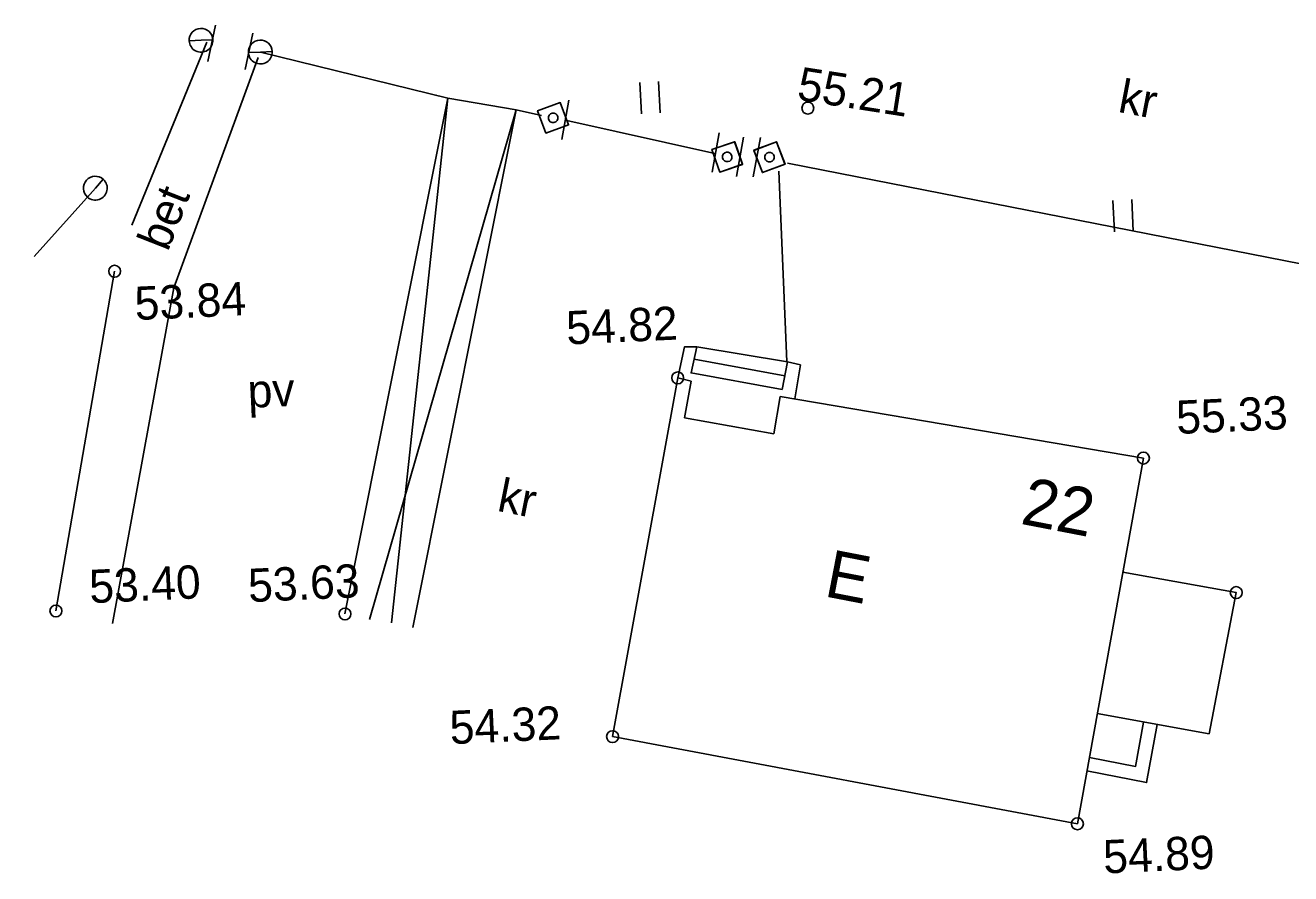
# Model space of a CAD drawing. Extents: x 641529 to 641656, y 6457322 to 6457531.
# Drawn here: x 641530.25 to 641556.83, y 6457441.34 to 6457459.15 of the extents above; entities that cross this region are included whole.
import ezdxf

# ---------------------------------------------------------------- set-up
doc = ezdxf.new("R2010")
doc.units = 0
for name, color, linetype in [('Level 1', 7, 'Continuous'), ('Level 11', 7, 'Continuous'), ('Level 12', 7, 'Continuous'), ('Level 18', 7, 'Continuous'), ('Level 30', 7, 'Continuous'), ('Level 4', 7, 'Continuous'), ('Level 5', 7, 'Continuous'), ('Level 6', 7, 'Continuous'), ('Level 63', 7, 'Continuous'), ('Level 8', 7, 'Continuous')]:
    doc.layers.add(name, color=color, linetype=linetype)

# ---------------------------------------------------------------- blocks, each defined once
blk = doc.blocks.new('SIDE_N')
at = {"layer": 'Level 11'}
for p, q in [((0, 0), (1925, 0)), ((1925, 0), (1675, 0)), ((1675, 0), (1925, 0)), ((2175, 0), (1925, 0)), ((1925, 0), (2175, 0))]:
    blk.add_line(p, q, dxfattribs=at)
for start, end in [(0, 180), (180, 0)]:
    blk.add_arc((1925, 0), 250, start, end, dxfattribs=at)
blk = doc.blocks.new('KHEIN3')
at = {"layer": 'Level 6'}
for p, q in [((-210.89, 335.09), (-210.89, -326.54)), ((182.28, 335.09), (182.28, -326.54))]:
    blk.add_line(p, q, dxfattribs=at)
blk = doc.blocks.new('PM5')
at = {"layer": 'Level 11'}
for p, q in [((0, 0), (-250, 0)), ((-250, 0), (0, 0)), ((250, 0), (0, 0)), ((0, 0), (250, 0))]:
    blk.add_line(p, q, dxfattribs=at)
for start, end in [(0, 180), (180, 0)]:
    blk.add_arc((0, 0), 250, start, end, dxfattribs=at)
blk = doc.blocks.new('SIDE_0')
at = {"layer": 'Level 12'}
for p, q in [((0, 0), (1925, 0)), ((1925, 0), (1675, 0)), ((1675, 0), (1925, 0)), ((2175, 0), (1925, 0)), ((1925, 0), (2175, 0))]:
    blk.add_line(p, q, dxfattribs=at)
for start, end in [(0, 180), (180, 0)]:
    blk.add_arc((1925, 0), 250, start, end, dxfattribs=at)
blk = doc.blocks.new('KHEIN5')
at = {"layer": 'Level 6'}
for p, q in [((-210.89, 335.09), (-210.89, -326.54)), ((182.28, 335.09), (182.28, -326.54))]:
    blk.add_line(p, q, dxfattribs=at)
blk = doc.blocks.new('PM6')
at = {"layer": 'Level 12'}
for p, q in [((0, 0), (-250, 0)), ((-250, 0), (0, 0)), ((250, 0), (0, 0)), ((0, 0), (250, 0))]:
    blk.add_line(p, q, dxfattribs=at)
for start, end in [(0, 180), (180, 0)]:
    blk.add_arc((0, 0), 250, start, end, dxfattribs=at)

msp = doc.modelspace()

# ---------------------------------------------------------------- linework, layer by layer
at = {"layer": 'Level 1'}
for p, q in [((641544.354, 6457452.401), (641546.26, 6457452.09)), ((641546.204, 6457451.796), (641544.298, 6457452.142)), ((641546.149, 6457451.504), (641546.26, 6457452.09)), ((641546.26, 6457452.09), (641546.536, 6457452.022)), ((641546.536, 6457452.022), (641546.415, 6457451.309))]:
    msp.add_line(p, q, dxfattribs=at)
for points in [[(641543.954, 6457451.751), (641544.098, 6457452.406), (641544.354, 6457452.401), (641544.235, 6457451.855), (641546.149, 6457451.504)], [(641552.607, 6457443.781), (641553.573, 6457443.592), (641553.742, 6457444.526)], [(641552.552, 6457443.499), (641553.804, 6457443.254), (641554.024, 6457444.475)]]:
    msp.add_lwpolyline(points, dxfattribs=at)
at = {"layer": 'Level 18'}
for p, q in [((641544.354, 6457452.401), (641546.26, 6457452.09)), ((641546.204, 6457451.796), (641544.298, 6457452.142)), ((641546.149, 6457451.504), (641546.26, 6457452.09)), ((641546.26, 6457452.09), (641546.536, 6457452.022)), ((641546.536, 6457452.022), (641546.415, 6457451.309))]:
    msp.add_line(p, q, dxfattribs=at)
for points in [[(641543.954, 6457451.751), (641544.098, 6457452.406), (641544.354, 6457452.401), (641544.235, 6457451.855), (641546.149, 6457451.504)], [(641552.607, 6457443.781), (641553.573, 6457443.592), (641553.742, 6457444.526)], [(641552.552, 6457443.499), (641553.804, 6457443.254), (641554.024, 6457444.475)]]:
    msp.add_lwpolyline(points, dxfattribs=at)
at = {"layer": 'Level 30'}
for centre in [(641546.688, 6457457.414), (641532.126, 6457453.99), (641543.954, 6457451.751), (641553.737, 6457450.067), (641555.688, 6457447.243), (641530.892, 6457446.857), (641536.965, 6457446.794), (641542.585, 6457444.219), (641552.351, 6457442.389)]:
    msp.add_circle(centre, 0.125, dxfattribs=at)
at = {"layer": 'Level 4'}
for p, q in [((641534.082, 6457458.392), (641534.245, 6457459.153)), ((641534.867, 6457458.224), (641535.03, 6457458.985)), ((641539.124, 6457457.626), (641535.187, 6457458.592)), ((641538.892, 6457457.708), (641538.892, 6457457.708)), ((641541.518, 6457456.754), (641541.667, 6457457.579)), ((641541.092, 6457457.259), (641540.558, 6457457.376)), ((641541.624, 6457457.153), (641544.733, 6457456.463)), ((641544.678, 6457456.067), (641544.828, 6457456.892)), ((641545.19, 6457455.976), (641545.339, 6457456.801)), ((641545.542, 6457455.971), (641545.692, 6457456.796)), ((641567.174, 6457452.158), (641546.258, 6457456.262))]:
    msp.add_line(p, q, dxfattribs=at)
for points in [[(641541.187, 6457456.891), (641541.662, 6457457.063), (641541.487, 6457457.532), (641541.012, 6457457.36)], [(641545.15, 6457456.705), (641544.672, 6457456.543), (641544.837, 6457456.07), (641545.316, 6457456.233)], [(641546.028, 6457456.704), (641545.555, 6457456.527), (641545.735, 6457456.06), (641546.208, 6457456.237)]]:
    msp.add_lwpolyline(points, close=True, dxfattribs=at)
for centre in [(641546.688, 6457457.414), (641532.126, 6457453.99), (641543.954, 6457451.751), (641553.737, 6457450.067), (641555.688, 6457447.243), (641530.892, 6457446.857), (641536.965, 6457446.794), (641542.585, 6457444.219), (641552.351, 6457442.389)]:
    msp.add_circle(centre, 0.125, dxfattribs=at)
for centre, major_axis in [((641541.336, 6457457.21), (-0.0988, 0.0216)), ((641544.994, 6457456.389), (0.0983, -0.0235)), ((641545.882, 6457456.383), (0.099, -0.0204))]:
    msp.add_ellipse(centre, major_axis=major_axis, ratio=0.98912, dxfattribs=at)
at = {"layer": 'Level 5'}
for p, q in [((641534.06, 6457458.802), (641532.487, 6457454.955)), ((641534.06, 6457458.802), (641532.487, 6457454.955)), ((641546.079, 6457456.091), (641546.245, 6457452.092)), ((641546.079, 6457456.091), (641546.245, 6457452.092))]:
    msp.add_line(p, q, dxfattribs=at)
msp.add_lwpolyline([(641532.078, 6457446.592), (641533.367, 6457453.638), (641535.144, 6457458.475)], dxfattribs=at)
msp.add_lwpolyline([(641532.078, 6457446.592), (641533.367, 6457453.638), (641535.144, 6457458.475)], dxfattribs=at)
at = {"layer": 'Level 63'}
for p, q in [((641536.965, 6457446.794), (641539.124, 6457457.626)), ((641536.965, 6457446.794), (641539.124, 6457457.626)), ((641539.124, 6457457.626), (641537.942, 6457446.609)), ((641539.124, 6457457.626), (641537.942, 6457446.609)), ((641539.124, 6457457.626), (641540.558, 6457457.376)), ((641539.124, 6457457.626), (641540.558, 6457457.376)), ((641540.558, 6457457.376), (641537.478, 6457446.676)), ((641540.558, 6457457.376), (641537.478, 6457446.676)), ((641538.393, 6457446.51), (641540.552, 6457457.342)), ((641538.393, 6457446.51), (641540.552, 6457457.342)), ((641530.892, 6457446.857), (641532.126, 6457453.99)), ((641530.892, 6457446.857), (641532.126, 6457453.99)), ((641544.24, 6457451.682), (641544.1, 6457450.913)), ((641544.24, 6457451.682), (641544.1, 6457450.913)), ((641545.973, 6457450.573), (641546.106, 6457451.361)), ((641545.973, 6457450.573), (641546.106, 6457451.361)), ((641553.737, 6457450.067), (641546.106, 6457451.361)), ((641553.737, 6457450.067), (641546.106, 6457451.361)), ((641545.973, 6457450.573), (641544.1, 6457450.913)), ((641545.973, 6457450.573), (641544.1, 6457450.913)), ((641555.122, 6457444.277), (641552.769, 6457444.702)), ((641555.122, 6457444.277), (641552.769, 6457444.702))]:
    msp.add_line(p, q, dxfattribs=at)
for points in [[(641544.24, 6457451.682), (641543.954, 6457451.751), (641542.585, 6457444.219)], [(641544.24, 6457451.682), (641543.954, 6457451.751), (641542.585, 6457444.219)], [(641542.585, 6457444.219), (641552.351, 6457442.389), (641553.737, 6457450.067)], [(641542.585, 6457444.219), (641552.351, 6457442.389), (641553.737, 6457450.067)], [(641555.122, 6457444.277), (641555.688, 6457447.243), (641553.305, 6457447.673)], [(641555.122, 6457444.277), (641555.688, 6457447.243), (641553.305, 6457447.673)]]:
    msp.add_lwpolyline(points, dxfattribs=at)
at = {"layer": 'Level 8'}
for p, q in [((641534.082, 6457458.392), (641534.245, 6457459.153)), ((641534.867, 6457458.224), (641535.03, 6457458.985)), ((641539.124, 6457457.626), (641535.187, 6457458.592)), ((641541.518, 6457456.754), (641541.667, 6457457.579)), ((641541.092, 6457457.259), (641540.558, 6457457.376)), ((641541.624, 6457457.153), (641544.733, 6457456.463)), ((641544.678, 6457456.067), (641544.828, 6457456.892)), ((641545.19, 6457455.976), (641545.339, 6457456.801)), ((641545.542, 6457455.971), (641545.692, 6457456.796)), ((641567.174, 6457452.158), (641546.258, 6457456.262))]:
    msp.add_line(p, q, dxfattribs=at)
for points in [[(641541.486, 6457457.53), (641541.011, 6457457.358), (641541.185, 6457456.889), (641541.66, 6457457.06)], [(641544.839, 6457456.073), (641545.317, 6457456.235), (641545.152, 6457456.708), (641544.673, 6457456.546)], [(641545.736, 6457456.063), (641546.209, 6457456.239), (641546.029, 6457456.707), (641545.556, 6457456.53)]]:
    msp.add_lwpolyline(points, close=True, dxfattribs=at)
for centre, major_axis in [((641541.336, 6457457.21), (0.0988, -0.0216)), ((641544.994, 6457456.389), (-0.0983, 0.0235)), ((641545.882, 6457456.383), (-0.099, 0.0204))]:
    msp.add_ellipse(centre, major_axis=major_axis, ratio=0.98912, dxfattribs=at)

# ---------------------------------------------------------------- block references
at = {"layer": 'Level 11', "xscale": 0.0009998969010655296}
for name, p, yscale, rotation in [('PM5', (641533.941, 6457458.839), 0.0009998969010655294, 2.563845398404), ('PM5', (641535.187, 6457458.592), 0.0009998969010655294, 2.563845398404), ('SIDE_N', (641530.435, 6457454.301), 0.0009998969010655296, 48.10407014971976)]:
    msp.add_blockref(name, p, dxfattribs=dict(at, yscale=yscale, rotation=rotation))
at = {"layer": 'Level 12', "xscale": 0.0009998969010655296}
for name, p, yscale, rotation in [('PM6', (641533.941, 6457458.839), 0.0009998969010655294, 2.563845398404), ('PM6', (641535.187, 6457458.592), 0.0009998969010655294, 2.563845398404), ('SIDE_0', (641530.435, 6457454.301), 0.0009998969010655296, 48.10407014971976)]:
    msp.add_blockref(name, p, dxfattribs=dict(at, yscale=yscale, rotation=rotation))
at = {"layer": 'Level 6', "xscale": 0.0009998969010655296, "yscale": 0.0009998969010655294, "rotation": 2.563845398404}
for name, p in [('KHEIN3', (641543.387, 6457457.63)), ('KHEIN5', (641543.387, 6457457.63)), ('KHEIN3', (641553.324, 6457455.152)), ('KHEIN5', (641553.324, 6457455.152))]:
    msp.add_blockref(name, p, dxfattribs=at)

# ---------------------------------------------------------------- texts
at = {"layer": 'Level 30'}
for s, rotation, p in [('55.21', 351.0888, (641546.439, 6457457.593)), ('53.84', 2.5638, (641532.561, 6457452.964)), ('54.82', 2.5638, (641541.628, 6457452.451)), ('55.33', 2.5638, (641554.441, 6457450.572)), ('53.40', 2.5638, (641531.607, 6457447.02)), ('53.63', 2.5638, (641534.944, 6457447.042)), ('54.32', 2.5638, (641539.178, 6457444.06)), ('54.89', 2.5638, (641552.907, 6457441.345))]:
    msp.add_text(s, height=0.6999, rotation=rotation, dxfattribs=at).set_placement(p)
at = {"layer": 'Level 4'}
for s, rotation, p in [('55.21', 351.0888, (641546.439, 6457457.593)), ('53.84', 2.5638, (641532.561, 6457452.964)), ('54.82', 2.5638, (641541.628, 6457452.451)), ('55.33', 2.5638, (641554.441, 6457450.572)), ('53.40', 2.5638, (641531.607, 6457447.02)), ('53.63', 2.5638, (641534.944, 6457447.042)), ('54.32', 2.5638, (641539.178, 6457444.06)), ('54.89', 2.5638, (641552.907, 6457441.345))]:
    msp.add_text(s, height=0.6999, rotation=rotation, dxfattribs=at).set_placement(p)
at = {"layer": 'Level 5'}
for s, rotation, p in [('kr', 349.1445, (641553.182, 6457457.338)), ('kr', 349.1445, (641553.182, 6457457.338)), ('bet', 68.5241, (641533.242, 6457454.384)), ('bet', 68.5241, (641533.242, 6457454.384)), ('kr', 348.6721, (641540.139, 6457448.963)), ('kr', 348.6721, (641540.139, 6457448.963))]:
    msp.add_text(s, height=0.6999, rotation=rotation, dxfattribs=at).set_placement(p)
at = {"layer": 'Level 6'}
msp.add_text('pv', height=0.6999, rotation=2.5638, dxfattribs=at).set_placement((641534.933, 6457451.121))
msp.add_text('pv', height=0.6999, rotation=2.5638, dxfattribs=at).set_placement((641534.933, 6457451.121))
at = {"layer": 'Level 63'}
for s, height, p in [('22', 0.9999, (641551.133, 6457448.691)), ('22', 0.9999, (641551.133, 6457448.691)), ('E', 1, (641547.007, 6457447.17)), ('E', 1, (641547.007, 6457447.17))]:
    msp.add_text(s, height=height, rotation=349.0761, dxfattribs=at).set_placement(p)

doc.saveas('drawing.dxf')
